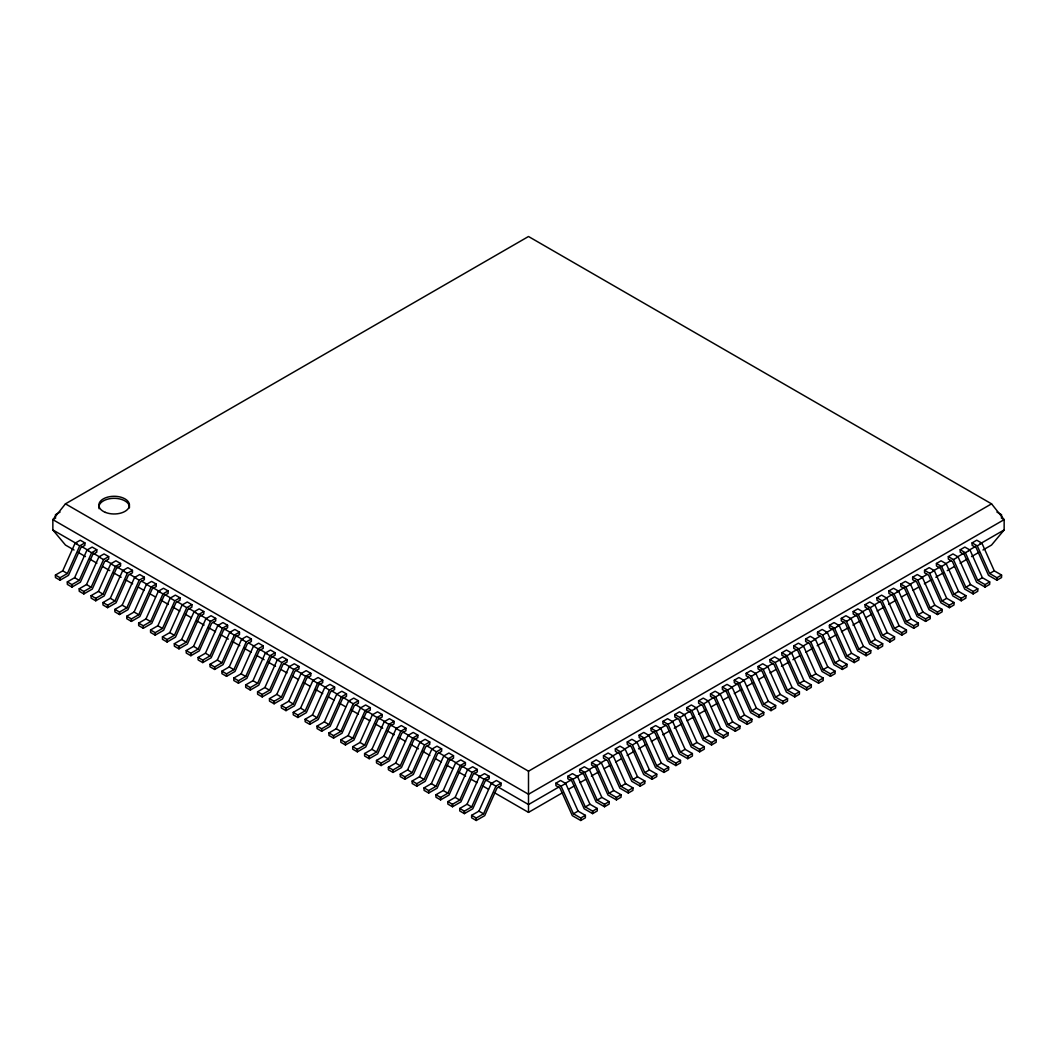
<?xml version="1.0" encoding="UTF-8"?>
<svg xmlns="http://www.w3.org/2000/svg" width="1057" height="1057" viewBox="0 0 1057 1057"><rect width="100%" height="100%" fill="white"/><g stroke="black" fill="none" stroke-linecap="round" stroke-linejoin="round"><path stroke-width="1.5" d="M62.733 570.833L75.1 543.179L80.266 540.206L84.89 542.888L84.89 545.359L80.847 547.685L68.494 575.338L60.064 580.201L55.426 577.532L55.426 575.048L62.733 570.833L67.371 573.515L79.737 545.861L84.89 542.888M74.624 577.703L86.991 550.05L92.144 547.077L96.782 549.746L96.782 552.216L92.739 554.555L80.385 582.209L71.955 587.071L67.318 584.389L67.318 581.918L74.624 577.703L79.262 580.385L91.629 552.732L96.782 549.746M86.515 584.574L98.882 556.92L104.035 553.934L108.673 556.616L108.673 559.087L104.63 561.426L92.276 589.079L83.847 593.928L79.209 591.259L79.209 588.789L86.515 584.574L91.153 587.243L103.52 559.589L108.673 556.616M98.407 591.431L110.774 563.777L115.926 560.805L120.564 563.473L120.564 565.957L116.521 568.283L104.167 595.937L95.738 600.799L91.1 598.117L91.1 595.646L98.407 591.431L103.044 594.113L115.411 566.46L120.564 563.473M110.298 598.302L122.665 570.648L127.818 567.662L132.455 570.344L132.455 572.815L128.412 575.153L116.059 602.807L107.629 607.669L102.991 604.987L102.991 602.516L110.298 598.302L114.936 600.984L127.302 573.33L132.455 570.344M122.189 605.172L134.556 577.518L139.709 574.532L144.347 577.214L144.347 579.685L140.304 582.011L127.95 609.664L119.52 614.527L114.883 611.858L114.883 609.387L122.189 605.172L126.827 607.841L139.194 580.187L144.347 577.214M134.08 612.029L146.447 584.376L151.6 581.403L156.238 584.072L156.238 586.543L152.195 588.881L139.841 616.535L131.412 621.397L126.774 618.715L126.774 616.244L134.08 612.029L138.718 614.712L151.085 587.058L156.238 584.072M145.972 618.9L158.339 591.246L163.491 588.26L168.129 590.942L168.129 593.413L164.086 595.752L151.732 623.405L143.303 628.268L138.665 625.585L138.665 623.115L145.972 618.9L150.609 621.569L162.976 593.915L168.129 590.942M157.863 625.757L170.23 598.103L175.383 595.131L180.02 597.8L180.02 600.284L175.977 602.609L163.624 630.263L155.194 635.125L150.556 632.443L150.556 629.972L157.863 625.757L162.501 628.439L174.867 600.786L180.02 597.8M169.754 632.628L182.121 604.974L187.274 601.988L191.912 604.67L191.912 607.141L187.869 609.479L175.515 637.133L167.085 641.995L162.448 639.313L162.448 636.842L169.754 632.628L174.392 635.31L186.759 607.656L191.912 604.67M181.645 639.498L194.012 611.844L199.165 608.858L203.803 611.541L203.803 614.011L199.76 616.337L187.406 643.99L178.977 648.853L174.339 646.184L174.339 643.713L181.645 639.498L186.283 642.167L198.65 614.513L203.803 611.541M193.537 646.356L205.904 618.702L211.056 615.729L215.694 618.398L215.694 620.869L211.651 623.207L199.297 650.861L190.868 655.723L186.23 653.041L186.23 650.57L193.537 646.356L198.174 649.038L210.541 621.384L215.694 618.398M205.428 653.226L217.795 625.572L222.948 622.586L227.585 625.268L227.585 627.739L223.542 630.078L211.189 657.731L202.759 662.594L198.121 659.912L198.121 657.441L205.428 653.226L210.066 655.895L222.432 628.241L227.585 625.268M217.319 660.083L229.686 632.43L234.839 629.457L239.477 632.139L239.477 634.61L235.434 636.935L223.08 664.589L214.65 669.451L210.013 666.782L210.013 664.298L217.319 660.083L221.957 662.765L234.324 635.112L239.477 632.139M229.21 666.954L241.577 639.3L246.73 636.314L251.368 638.996L251.368 641.467L247.325 643.805L234.971 671.459L226.542 676.321L221.904 673.639L221.904 671.169L229.21 666.954L233.848 669.636L246.215 641.982L251.368 638.996M241.102 673.824L253.469 646.171L258.621 643.185L263.259 645.867L263.259 648.337L259.216 650.676L246.862 678.33L238.433 683.179L233.795 680.51L233.795 678.039L241.102 673.824L245.739 676.493L258.106 648.839L263.259 645.867M252.993 680.682L265.36 653.028L270.513 650.055L275.15 652.724L275.15 655.195L271.107 657.533L258.754 685.187L250.324 690.049L245.686 687.367L245.686 684.896L252.993 680.682L257.631 683.364L269.997 655.71L275.15 652.724M264.884 687.552L277.251 659.898L282.404 656.912L287.042 659.594L287.042 662.065L282.999 664.404L270.645 692.058L262.215 696.92L257.578 694.238L257.578 691.767L264.884 687.552L269.522 690.221L281.889 662.567L287.042 659.594M276.775 694.409L289.142 666.756L294.295 663.783L298.933 666.465L298.933 668.936L294.89 671.261L282.536 698.915L274.107 703.777L269.469 701.108L269.469 698.624L276.775 694.409L281.413 697.091L293.78 669.438L298.933 666.465M288.667 701.28L301.034 673.626L306.186 670.653L310.824 673.322L310.824 675.793L306.781 678.132L294.427 705.785L285.998 710.648L281.36 707.965L281.36 705.495L288.667 701.28L293.304 703.962L305.671 676.308L310.824 673.322M300.558 708.15L312.925 680.497L318.078 677.511L322.715 680.193L322.715 682.663L318.672 685.002L306.319 712.656L297.889 717.505L293.251 714.836L293.251 712.365L300.558 708.15L305.196 710.819L317.562 683.166L322.715 680.193M312.449 715.008L324.816 687.354L329.969 684.381L334.607 687.05L334.607 689.534L330.564 691.859L318.21 719.513L309.78 724.375L305.143 721.693L305.143 719.222L312.449 715.008L317.087 717.69L329.454 690.036L334.607 687.05M324.34 721.878L336.707 694.224L341.86 691.238L346.498 693.921L346.498 696.391L342.455 698.73L330.101 726.384L321.672 731.246L317.034 728.564L317.034 726.093L324.34 721.878L328.978 724.56L341.345 696.907L346.498 693.921M336.232 728.735L348.599 701.095L353.751 698.109L358.389 700.791L358.389 703.262L354.346 705.587L341.992 733.241L333.563 738.103L328.925 735.434L328.925 732.963L336.232 728.735L340.869 731.418L353.236 703.764L358.389 700.791M348.123 735.606L360.49 707.952L365.643 704.979L370.28 707.648L370.28 710.119L366.237 712.458L353.884 740.111L345.454 744.974L340.816 742.291L340.816 739.821L348.123 735.606L352.761 738.288L365.127 710.634L370.28 707.648M360.014 742.476L372.381 714.823L377.534 711.837L382.172 714.519L382.172 716.99L378.129 719.328L365.775 746.982L357.345 751.831L352.708 749.162L352.708 746.691L360.014 742.476L364.652 745.145L377.019 717.492L382.172 714.519M371.905 749.334L384.272 721.68L389.425 718.707L394.063 721.376L394.063 723.86L390.02 726.185L377.666 753.839L369.237 758.701L364.599 756.019L364.599 753.549L371.905 749.334L376.543 752.016L388.91 724.362L394.063 721.376M383.797 756.204L396.164 728.55L401.316 725.564L405.954 728.247L405.954 730.717L401.911 733.056L389.557 760.71L381.128 765.572L376.49 762.89L376.49 760.419L383.797 756.204L388.434 758.886L400.801 731.233L405.954 728.247M395.688 763.075L408.055 735.421L413.208 732.435L417.845 735.117L417.845 737.588L413.802 739.913L401.449 767.567L393.019 772.429L388.381 769.76L388.381 767.29L395.688 763.075L400.326 765.744L412.692 738.09L417.845 735.117M407.579 769.932L419.946 742.278L425.099 739.305L429.737 741.974L429.737 744.445L425.694 746.784L413.34 774.437L404.91 779.3L400.273 776.618L400.273 774.147L407.579 769.932L412.217 772.614L424.584 744.96L429.737 741.974M419.47 776.803L431.837 749.149L436.99 746.163L441.628 748.845L441.628 751.316L437.585 753.654L425.231 781.308L416.802 786.17L412.164 783.488L412.164 781.017L419.47 776.803L424.108 779.471L436.475 751.818L441.628 748.845M431.362 783.66L443.729 756.006L448.881 753.033L453.519 755.702L453.519 758.186L449.476 760.512L437.122 788.165L428.693 793.027L424.055 790.359L424.055 787.875L431.362 783.66L435.999 786.342L448.366 758.688L453.519 755.702M443.253 790.53L455.62 762.877L460.773 759.891L465.41 762.573L465.41 765.043L461.367 767.382L449.014 795.036L440.584 799.898L435.946 797.216L435.946 794.745L443.253 790.53L447.891 793.212L460.257 765.559L465.41 762.573M455.144 797.401L467.511 769.747L472.664 766.761L477.302 769.443L477.302 771.914L473.259 774.239L460.905 801.893L452.475 806.755L447.838 804.086L447.838 801.616L455.144 797.401L459.782 800.07L472.149 772.416L477.302 769.443M467.035 804.258L479.402 776.604L484.555 773.632L489.193 776.3L489.193 778.771L485.15 781.11L472.796 808.764L464.367 813.626L459.729 810.944L459.729 808.473L467.035 804.258L471.673 806.94L484.04 779.286L489.193 776.3M478.927 811.129L491.294 783.475L496.446 780.489L501.084 783.171L501.084 785.642L497.041 787.98L484.687 815.634L476.258 820.496L471.62 817.814L471.62 815.343L478.927 811.129L483.564 813.798L495.931 786.144L501.084 783.171M982.97 549.997L991.545 545.042L1004.15 529.94L1004.15 519.634L991.545 503.845L528.5 236.504L65.455 503.845L52.85 519.634L52.85 529.94L65.455 545.042L74.03 549.997M60.064 512.064L55.426 514.733L55.426 517.217M55.704 517.983L52.85 519.634L528.5 794.256L1004.15 519.634L1001.296 517.983M55.426 575.048L60.064 577.73L67.371 573.515M67.318 581.918L71.955 584.6L79.262 580.385M79.209 588.789L83.847 591.458L91.153 587.243M91.1 595.646L95.738 598.328L103.044 594.113M102.991 602.516L107.629 605.199L114.936 600.984M114.883 609.387L119.52 612.056L126.827 607.841M126.774 616.244L131.412 618.926L138.718 614.712M138.665 623.115L143.303 625.784L150.609 621.569M150.556 629.972L155.194 632.654L162.501 628.439M162.448 636.842L167.085 639.525L174.392 635.31M174.339 643.713L178.977 646.382L186.283 642.167M186.23 650.57L190.868 653.252L198.174 649.038M198.121 657.441L202.759 660.11L210.066 655.895M210.013 664.298L214.65 666.98L221.957 662.765M221.904 671.169L226.542 673.851L233.848 669.636M233.795 678.039L238.433 680.708L245.739 676.493M245.686 684.896L250.324 687.578L257.631 683.364M257.578 691.767L262.215 694.436L269.522 690.221M269.469 698.624L274.107 701.306L281.413 697.091M281.36 705.495L285.998 708.177L293.304 703.962M293.251 712.365L297.889 715.034L305.196 710.819M305.143 719.222L309.78 721.905L317.087 717.69M317.034 726.093L321.672 728.775L328.978 724.56M328.925 732.963L333.563 735.632L340.869 731.418M340.816 739.821L345.454 742.503L352.761 738.288M352.708 746.691L357.345 749.36L364.652 745.145M364.599 753.549L369.237 756.231L376.543 752.016M376.49 760.419L381.128 763.101L388.434 758.886M388.381 767.29L393.019 769.958L400.326 765.744M400.273 774.147L404.91 776.829L412.217 772.614M412.164 781.017L416.802 783.686L424.108 779.471M424.055 787.875L428.693 790.557L435.999 786.342M435.946 794.745L440.584 797.427L447.891 793.212M447.838 801.616L452.475 804.285L459.782 800.07M65.455 503.845L528.5 771.187L991.545 503.845M459.729 808.473L464.367 811.155L471.673 806.94M471.62 815.343L476.258 818.012L483.564 813.798M555.903 783.171L560.554 780.489L565.706 783.475L578.073 811.129L585.38 815.343L585.38 817.814L580.742 820.496L572.313 815.634L559.946 787.98L555.903 785.642L555.903 783.171L561.069 786.144L573.436 813.798L580.742 818.012L585.38 815.343M567.807 776.3L572.445 773.632L577.598 776.604L589.965 804.258L597.271 808.473L597.271 810.944L592.633 813.626L584.204 808.764L571.85 781.11L567.807 778.771L567.807 776.3L572.96 779.286L585.327 806.94L592.633 811.155L597.271 808.473M579.698 769.443L584.336 766.761L589.489 769.747L601.856 797.401L609.162 801.616L609.162 804.086L604.525 806.755L596.095 801.893L583.741 774.239L579.698 771.914L579.698 769.443L584.851 772.416L597.218 800.07L604.525 804.285L609.162 801.616M591.59 762.573L596.227 759.891L601.38 762.877L613.747 790.53L621.054 794.745L621.054 797.216L616.416 799.898L607.986 795.036L595.633 767.382L591.59 765.043L591.59 762.573L596.743 765.559L609.109 793.212L616.416 797.427L621.054 794.745M603.481 755.702L608.119 753.033L613.271 756.006L625.638 783.66L632.945 787.875L632.945 790.359L628.307 793.027L619.878 788.165L607.524 760.512L603.481 758.186L603.481 755.702L608.634 758.688L621.001 786.342L628.307 790.557L632.945 787.875M615.372 748.845L620.01 746.163L625.163 749.149L637.53 776.803L644.836 781.017L644.836 783.488L640.198 786.17L631.769 781.308L619.415 753.654L615.372 751.316L615.372 748.845L620.525 751.818L632.892 779.471L640.198 783.686L644.836 781.017M627.263 741.974L631.901 739.305L637.054 742.278L649.421 769.932L656.727 774.147L656.727 776.618L652.09 779.3L643.66 774.437L631.306 746.784L627.263 744.445L627.263 741.974L632.416 744.96L644.783 772.614L652.09 776.829L656.727 774.147M639.155 735.117L643.792 732.435L648.945 735.421L661.312 763.075L668.619 767.29L668.619 769.76L663.981 772.429L655.551 767.567L643.198 739.913L639.155 737.588L639.155 735.117L644.308 738.09L656.674 765.744L663.981 769.958L668.619 767.29M651.046 728.247L655.684 725.564L660.836 728.55L673.203 756.204L680.51 760.419L680.51 762.89L675.872 765.572L667.443 760.71L655.089 733.056L651.046 730.717L651.046 728.247L656.199 731.233L668.566 758.886L675.872 763.101L680.51 760.419M662.937 721.376L667.575 718.707L672.728 721.68L685.095 749.334L692.401 753.549L692.401 756.019L687.763 758.701L679.334 753.839L666.98 726.185L662.937 723.86L662.937 721.376L668.09 724.362L680.457 752.016L687.763 756.231L692.401 753.549M674.828 714.519L679.466 711.837L684.619 714.823L696.986 742.476L704.292 746.691L704.292 749.162L699.655 751.831L691.225 746.982L678.871 719.328L674.828 716.99L674.828 714.519L679.981 717.492L692.348 745.145L699.655 749.36L704.292 746.691M686.72 707.648L691.357 704.979L696.51 707.952L708.877 735.606L716.184 739.821L716.184 742.291L711.546 744.974L703.116 740.111L690.763 712.458L686.72 710.119L686.72 707.648L691.873 710.634L704.239 738.288L711.546 742.503L716.184 739.821M698.611 700.791L703.249 698.109L708.401 701.095L720.768 728.735L728.075 732.963L728.075 735.434L723.437 738.103L715.008 733.241L702.654 705.587L698.611 703.262L698.611 700.791L703.764 703.764L716.131 731.418L723.437 735.632L728.075 732.963M710.502 693.921L715.14 691.238L720.293 694.224L732.66 721.878L739.966 726.093L739.966 728.564L735.328 731.246L726.899 726.384L714.545 698.73L710.502 696.391L710.502 693.921L715.655 696.907L728.022 724.56L735.328 728.775L739.966 726.093M722.393 687.05L727.031 684.381L732.184 687.354L744.551 715.008L751.857 719.222L751.857 721.693L747.22 724.375L738.79 719.513L726.436 691.859L722.393 689.534L722.393 687.05L727.546 690.036L739.913 717.69L747.22 721.905L751.857 719.222M734.285 680.193L738.922 677.511L744.075 680.497L756.442 708.15L763.749 712.365L763.749 714.836L759.111 717.505L750.681 712.656L738.328 685.002L734.285 682.663L734.285 680.193L739.438 683.166L751.804 710.819L759.111 715.034L763.749 712.365M746.176 673.322L750.814 670.653L755.966 673.626L768.333 701.28L775.64 705.495L775.64 707.965L771.002 710.648L762.573 705.785L750.219 678.132L746.176 675.793L746.176 673.322L751.329 676.308L763.696 703.962L771.002 708.177L775.64 705.495M758.067 666.465L762.705 663.783L767.858 666.756L780.225 694.409L787.531 698.624L787.531 701.108L782.893 703.777L774.464 698.915L762.11 671.261L758.067 668.936L758.067 666.465L763.22 669.438L775.587 697.091L782.893 701.306L787.531 698.624M769.958 659.594L774.596 656.912L779.749 659.898L792.116 687.552L799.422 691.767L799.422 694.238L794.785 696.92L786.355 692.058L774.001 664.404L769.958 662.065L769.958 659.594L775.111 662.567L787.478 690.221L794.785 694.436L799.422 691.767M781.85 652.724L786.487 650.055L791.64 653.028L804.007 680.682L811.314 684.896L811.314 687.367L806.676 690.049L798.246 685.187L785.893 657.533L781.85 655.195L781.85 652.724L787.003 655.71L799.369 683.364L806.676 687.578L811.314 684.896M793.741 645.867L798.379 643.185L803.531 646.171L815.898 673.824L823.205 678.039L823.205 680.51L818.567 683.179L810.138 678.33L797.784 650.676L793.741 648.337L793.741 645.867L798.894 648.839L811.261 676.493L818.567 680.708L823.205 678.039M805.632 638.996L810.27 636.314L815.423 639.3L827.79 666.954L835.096 671.169L835.096 673.639L830.458 676.321L822.029 671.459L809.675 643.805L805.632 641.467L805.632 638.996L810.785 641.982L823.152 669.636L830.458 673.851L835.096 671.169M817.523 632.139L822.161 629.457L827.314 632.43L839.681 660.083L846.987 664.298L846.987 666.782L842.35 669.451L833.92 664.589L821.566 636.935L817.523 634.61L817.523 632.139L822.676 635.112L835.043 662.765L842.35 666.98L846.987 664.298M829.415 625.268L834.052 622.586L839.205 625.572L851.572 653.226L858.879 657.441L858.879 659.912L854.241 662.594L845.811 657.731L833.458 630.078L829.415 627.739L829.415 625.268L834.568 628.241L846.934 655.895L854.241 660.11L858.879 657.441M841.306 618.398L845.944 615.729L851.096 618.702L863.463 646.356L870.77 650.57L870.77 653.041L866.132 655.723L857.703 650.861L845.349 623.207L841.306 620.869L841.306 618.398L846.459 621.384L858.826 649.038L866.132 653.252L870.77 650.57M853.197 611.541L857.835 608.858L862.988 611.844L875.355 639.498L882.661 643.713L882.661 646.184L878.023 648.853L869.594 643.99L857.24 616.337L853.197 614.011L853.197 611.541L858.35 614.513L870.717 642.167L878.023 646.382L882.661 643.713M865.088 604.67L869.726 601.988L874.879 604.974L887.246 632.628L894.552 636.842L894.552 639.313L889.915 641.995L881.485 637.133L869.131 609.479L865.088 607.141L865.088 604.67L870.241 607.656L882.608 635.31L889.915 639.525L894.552 636.842M876.98 597.8L881.617 595.131L886.77 598.103L899.137 625.757L906.444 629.972L906.444 632.443L901.806 635.125L893.376 630.263L881.023 602.609L876.98 600.284L876.98 597.8L882.133 600.786L894.499 628.439L901.806 632.654L906.444 629.972M888.871 590.942L893.509 588.26L898.661 591.246L911.028 618.9L918.335 623.115L918.335 625.585L913.697 628.268L905.268 623.405L892.914 595.752L888.871 593.413L888.871 590.942L894.024 593.915L906.391 621.569L913.697 625.784L918.335 623.115M900.762 584.072L905.4 581.403L910.553 584.376L922.92 612.029L930.226 616.244L930.226 618.715L925.588 621.397L917.159 616.535L904.805 588.881L900.762 586.543L900.762 584.072L905.915 587.058L918.282 614.712L925.588 618.926L930.226 616.244M912.653 577.214L917.291 574.532L922.444 577.518L934.811 605.172L942.117 609.387L942.117 611.858L937.48 614.527L929.05 609.664L916.696 582.011L912.653 579.685L912.653 577.214L917.806 580.187L930.173 607.841L937.48 612.056L942.117 609.387M924.545 570.344L929.182 567.662L934.335 570.648L946.702 598.302L954.009 602.516L954.009 604.987L949.371 607.669L940.941 602.807L928.588 575.153L924.545 572.815L924.545 570.344L929.698 573.33L942.064 600.984L949.371 605.199L954.009 602.516M936.436 563.473L941.074 560.805L946.226 563.777L958.593 591.431L965.9 595.646L965.9 598.117L961.262 600.799L952.833 595.937L940.479 568.283L936.436 565.957L936.436 563.473L941.589 566.46L953.956 594.113L961.262 598.328L965.9 595.646M948.327 556.616L952.965 553.934L958.118 556.92L970.485 584.574L977.791 588.789L977.791 591.259L973.153 593.928L964.724 589.079L952.37 561.426L948.327 559.087L948.327 556.616L953.48 559.589L965.847 587.243L973.153 591.458L977.791 588.789M960.218 549.746L964.856 547.077L970.009 550.05L982.376 577.703L989.682 581.918L989.682 584.389L985.045 587.071L976.615 582.209L964.261 554.555L960.218 552.216L960.218 549.746L965.371 552.732L977.738 580.385L985.045 584.6L989.682 581.918M972.11 542.888L976.747 540.206L981.9 543.179L994.267 570.833L1001.574 575.048L1001.574 577.532L996.936 580.201L988.506 575.338L976.153 547.685L972.11 545.359L972.11 542.888L977.263 545.861L989.629 573.515L996.936 577.73L1001.574 575.048M559.047 786.91L528.5 804.549L498.508 787.227M564.755 783.62L571.89 779.498M576.171 777.027L583.305 772.905M589.013 769.615L596.148 765.493M600.429 763.022L606.137 759.732M611.831 756.442L618.966 752.32M624.674 749.03L630.382 745.727M636.089 742.437L643.224 738.314M648.932 735.025L654.64 731.721M660.334 728.432L666.042 725.142M671.75 721.839L677.458 718.549M683.166 715.259L690.3 711.136M694.581 708.666L701.716 704.543M707.424 701.253L714.545 697.131M718.826 694.66L725.961 690.551M731.669 687.248L738.803 683.139M743.084 680.668L748.792 677.365M754.5 674.075L761.635 669.953M767.329 666.663L773.037 663.36M778.745 660.07L785.88 655.948M790.16 653.477L797.295 649.368M803.003 646.065L808.711 642.775M814.418 639.485L820.113 636.182M825.821 632.892L832.956 628.77M837.236 626.299L844.371 622.19M850.079 618.887L857.214 614.778M861.495 612.307L868.629 608.185M874.324 604.881L880.032 601.592M885.74 598.302L892.874 594.179M897.155 591.709L904.29 587.586M909.998 584.296L915.706 581.006M921.413 577.703L927.108 574.413M932.816 571.124L939.95 567.001M945.658 563.711L951.366 560.408M957.074 557.118L964.209 552.996M968.489 550.525L975.624 546.403M979.892 543.932L1004.15 529.94M561.069 786.144L565.706 783.475M572.96 779.286L577.598 776.604M584.851 772.416L589.489 769.747M596.743 765.559L601.38 762.877M608.634 758.688L613.271 756.006M620.525 751.818L625.163 749.149M632.416 744.96L637.054 742.278M644.308 738.09L648.945 735.421M656.199 731.233L660.836 728.55M668.09 724.362L672.728 721.68M679.981 717.492L684.619 714.823M691.873 710.634L696.51 707.952M703.764 703.764L708.401 701.095M715.655 696.907L720.293 694.224M727.546 690.036L732.184 687.354M739.438 683.166L744.075 680.497M751.329 676.308L755.966 673.626M763.22 669.438L767.858 666.756M775.111 662.567L779.749 659.898M787.003 655.71L791.64 653.028M798.894 648.839L803.531 646.171M810.785 641.982L815.423 639.3M822.676 635.112L827.314 632.43M834.568 628.241L839.205 625.572M846.459 621.384L851.096 618.702M858.35 614.513L862.988 611.844M870.241 607.656L874.879 604.974M882.133 600.786L886.77 598.103M894.024 593.915L898.661 591.246M905.915 587.058L910.553 584.376M917.806 580.187L922.444 577.518M929.698 573.33L934.335 570.648M941.589 566.46L946.226 563.777M953.48 559.589L958.118 556.92M965.371 552.732L970.009 550.05M977.263 545.861L981.9 543.179M494.2 792.578L528.5 812.384L562.8 792.578M568.521 789.275L574.228 785.972M579.949 782.682L585.67 779.379M591.378 776.076L598.526 771.954M604.247 768.65L609.968 765.347M615.676 762.044L621.397 758.741M627.118 755.451L634.253 751.316M638.547 748.845L645.695 744.723M651.403 741.419L658.551 737.297M662.845 734.813L669.993 730.691M674.274 728.22L681.421 724.098M687.142 720.795L694.277 716.672M698.571 714.188L705.719 710.066M711.427 706.763L717.148 703.46M722.869 700.17L728.577 696.867M734.298 693.564L741.446 689.441M747.167 686.138L752.875 682.835M758.596 679.532L764.317 676.229M770.024 672.939L775.746 669.636M781.467 666.333L788.614 662.211M792.895 659.727L800.043 655.604M805.764 652.301L812.899 648.179M817.193 645.708L824.341 641.586M828.622 639.102L835.77 634.98M841.491 631.676L848.639 627.554M852.92 625.083L860.068 620.948M865.789 617.658L871.497 614.355M877.218 611.052L884.365 606.929M888.646 604.445L895.794 600.323M901.515 597.02L907.223 593.717M912.944 590.427L918.665 587.124M924.373 583.821L931.521 579.698M935.815 577.214L942.963 573.092M947.244 570.621L954.392 566.499M960.113 563.196L967.247 559.074M971.542 556.59L978.69 552.467M573.436 813.798L578.073 811.129M585.327 806.94L589.965 804.258M597.218 800.07L601.856 797.401M609.109 793.212L613.747 790.53M621.001 786.342L625.638 783.66M632.892 779.471L637.53 776.803M644.783 772.614L649.421 769.932M656.674 765.744L661.312 763.075M668.566 758.886L673.203 756.204M680.457 752.016L685.095 749.334M692.348 745.145L696.986 742.476M704.239 738.288L708.877 735.606M716.131 731.418L720.768 728.735M728.022 724.56L732.66 721.878M739.913 717.69L744.551 715.008M751.804 710.819L756.442 708.15M763.696 703.962L768.333 701.28M775.587 697.091L780.225 694.409M787.478 690.221L792.116 687.552M799.369 683.364L804.007 680.682M811.261 676.493L815.898 673.824M823.152 669.636L827.79 666.954M835.043 662.765L839.681 660.083M846.934 655.895L851.572 653.226M858.826 649.038L863.463 646.356M870.717 642.167L875.355 639.498M882.608 635.31L887.246 632.628M894.499 628.439L899.137 625.757M906.391 621.569L911.028 618.9M918.282 614.712L922.92 612.029M930.173 607.841L934.811 605.172M942.064 600.984L946.702 598.302M953.956 594.113L958.593 591.431M965.847 587.243L970.485 584.574M977.738 580.385L982.376 577.703M989.629 573.515L994.267 570.833M996.936 512.064L1001.574 514.733L1001.574 517.217M52.85 529.94L77.135 543.959M81.415 546.429L88.563 550.552M92.844 553.022L99.992 557.145M105.7 560.448L111.408 563.751M117.129 567.041L124.264 571.176M129.985 574.466L135.692 577.769M141.413 581.073L147.121 584.362M152.842 587.666L159.977 591.788M164.258 594.259L171.406 598.381M177.114 601.684L182.835 604.987M188.542 608.277L195.69 612.399M199.971 614.883L207.119 619.006M212.827 622.296L219.975 626.418M224.256 628.902L231.404 633.024M235.685 635.495L242.819 639.617M248.54 642.92L254.248 646.21M259.969 649.513L267.104 653.636M271.398 656.106L278.533 660.229M284.254 663.532L289.962 666.835M295.669 670.125L301.39 673.428M307.098 676.731L314.246 680.853M318.527 683.324L325.675 687.446M331.383 690.75L337.104 694.039M342.812 697.343L349.946 701.465M355.667 704.768L361.375 708.071M365.669 710.542L372.804 714.664M378.525 717.954L385.66 722.09M389.954 724.56L397.088 728.683M402.796 731.986L408.517 735.276M414.225 738.579L421.373 742.701M427.081 746.004L432.802 749.294M438.51 752.597L444.231 755.9M449.938 759.19L455.646 762.493M461.367 765.797L468.502 769.919M474.223 773.209L479.931 776.512M485.652 779.815L492.787 783.937M75.1 543.179L79.737 545.861M86.991 550.05L91.629 552.732M98.882 556.92L103.52 559.589M110.774 563.777L115.411 566.46M122.665 570.648L127.302 573.33M134.556 577.518L139.194 580.187M146.447 584.376L151.085 587.058M158.339 591.246L162.976 593.915M170.23 598.103L174.867 600.786M182.121 604.974L186.759 607.656M194.012 611.844L198.65 614.513M205.904 618.702L210.541 621.384M217.795 625.572L222.432 628.241M229.686 632.43L234.324 635.112M241.577 639.3L246.215 641.982M253.469 646.171L258.106 648.839M265.36 653.028L269.997 655.71M277.251 659.898L281.889 662.567M289.142 666.756L293.78 669.438M301.034 673.626L305.671 676.308M312.925 680.497L317.562 683.166M324.816 687.354L329.454 690.036M336.707 694.224L341.345 696.907M348.599 701.095L353.236 703.764M360.49 707.952L365.127 710.634M372.381 714.823L377.019 717.492M384.272 721.68L388.91 724.362M396.164 728.55L400.801 731.233M408.055 735.421L412.692 738.09M419.946 742.278L424.584 744.96M431.837 749.149L436.475 751.818M443.729 756.006L448.366 758.688M455.62 762.877L460.257 765.559M467.511 769.747L472.149 772.416M479.402 776.604L484.04 779.286M491.294 783.475L495.931 786.144M78.31 552.467L85.458 556.59M89.753 559.074L96.887 563.196M102.608 566.499L109.756 570.621M114.037 573.092L121.185 577.214M125.479 579.698L132.627 583.821M138.335 587.124L144.056 590.427M149.777 593.717L155.485 597.02M161.206 600.323L168.354 604.445M172.635 606.929L179.782 611.052M185.504 614.355L191.211 617.658M196.932 620.948L204.08 625.083M208.361 627.554L215.509 631.676M221.23 634.98L228.378 639.102M232.659 641.586L239.807 645.708M244.101 648.179L251.236 652.301M256.957 655.604L264.105 659.727M268.386 662.211L275.533 666.333M281.254 669.636L286.976 672.939M292.683 676.229L298.404 679.532M304.125 682.835L309.833 686.138M315.554 689.441L322.702 693.564M328.423 696.867L334.131 700.17M339.852 703.46L345.573 706.763M351.281 710.066L358.429 714.188M362.723 716.672L369.858 720.795M375.579 724.098L382.726 728.22M387.007 730.691L394.155 734.813M398.449 737.297L405.597 741.419M411.305 744.723L418.453 748.845M422.747 751.316L429.882 755.451M435.603 758.741L441.324 762.044M447.032 765.347L452.753 768.65M458.474 771.954L465.622 776.076M471.33 779.379L477.051 782.682M482.772 785.972L488.479 789.275M996.936 577.73L996.936 580.201M985.045 584.6L985.045 587.071M973.153 591.458L973.153 593.928M961.262 598.328L961.262 600.799M949.371 605.199L949.371 607.669M937.48 612.056L937.48 614.527M925.588 618.926L925.588 621.397M913.697 625.784L913.697 628.268M901.806 632.654L901.806 635.125M889.915 639.525L889.915 641.995M878.023 646.382L878.023 648.853M866.132 653.252L866.132 655.723M854.241 660.11L854.241 662.594M842.35 666.98L842.35 669.451M830.458 673.851L830.458 676.321M818.567 680.708L818.567 683.179M806.676 687.578L806.676 690.049M794.785 694.436L794.785 696.92M782.893 701.306L782.893 703.777M771.002 708.177L771.002 710.648M759.111 715.034L759.111 717.505M747.22 721.905L747.22 724.375M735.328 728.775L735.328 731.246M723.437 735.632L723.437 738.103M711.546 742.503L711.546 744.974M699.655 749.36L699.655 751.831M687.763 756.231L687.763 758.701M675.872 763.101L675.872 765.572M663.981 769.958L663.981 772.429M652.09 776.829L652.09 779.3M640.198 783.686L640.198 786.17M628.307 790.557L628.307 793.027M616.416 797.427L616.416 799.898M604.525 804.285L604.525 806.755M592.633 811.155L592.633 813.626M580.742 818.012L580.742 820.496M528.5 771.187L528.5 812.384M476.258 818.012L476.258 820.496M464.367 811.155L464.367 813.626M452.475 804.285L452.475 806.755M440.584 797.427L440.584 799.898M428.693 790.557L428.693 793.027M416.802 783.686L416.802 786.17M404.91 776.829L404.91 779.3M393.019 769.958L393.019 772.429M381.128 763.101L381.128 765.572M369.237 756.231L369.237 758.701M357.345 749.36L357.345 751.831M345.454 742.503L345.454 744.974M333.563 735.632L333.563 738.103M321.672 728.775L321.672 731.246M309.78 721.905L309.78 724.375M297.889 715.034L297.889 717.505M285.998 708.177L285.998 710.648M274.107 701.306L274.107 703.777M262.215 694.436L262.215 696.92M250.324 687.578L250.324 690.049M238.433 680.708L238.433 683.179M226.542 673.851L226.542 676.321M214.65 666.98L214.65 669.451M202.759 660.11L202.759 662.594M190.868 653.252L190.868 655.723M178.977 646.382L178.977 648.853M167.085 639.525L167.085 641.995M155.194 632.654L155.194 635.125M143.303 625.784L143.303 628.268M131.412 618.926L131.412 621.397M119.52 612.056L119.52 614.527M107.629 605.199L107.629 607.669M95.738 598.328L95.738 600.799M83.847 591.458L83.847 593.928M71.955 584.6L71.955 587.071M60.064 577.73L60.064 580.201M99.094 508.734A15.3 8.839 0 0 1 113.416 498.336A15.3 8.839 0 0 1 129.403 507.888M105.423 512.394A15.3 8.839 0 0 0 129.403 505.854A15.3 8.839 0 0 0 107.616 497.134A15.3 8.839 0 0 0 105.423 512.394"/></g></svg>
